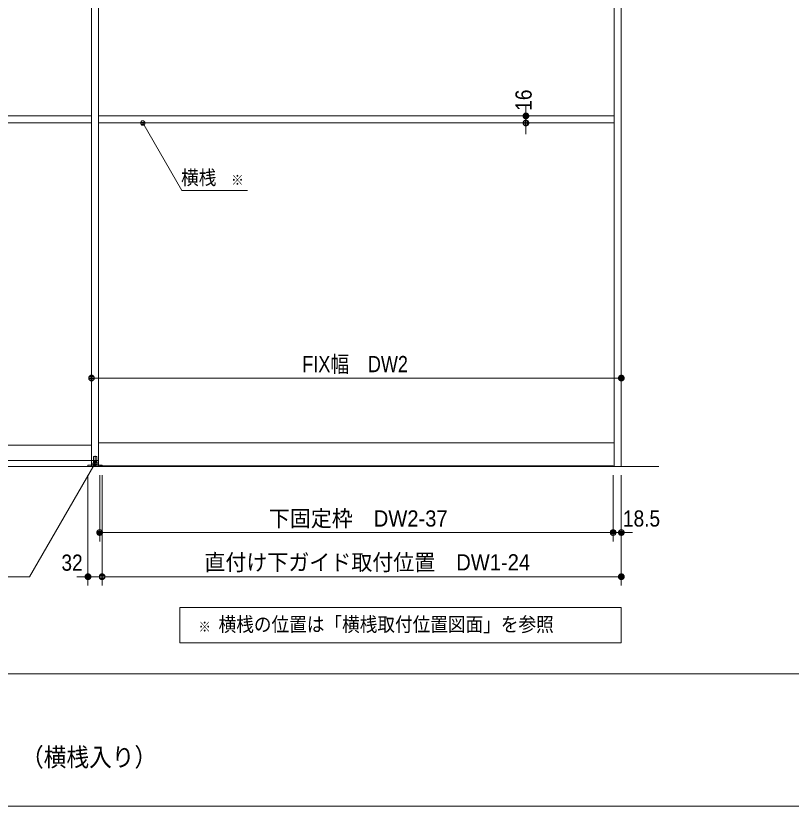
# Model space of a CAD drawing. Units: millimetres, scale not verified. Extents: x -6062 to 6062, y -3045 to 3045.
# Drawn here: x -2591 to -835, y -2770 to -979 of the extents above; entities that cross this region are included whole.
import ezdxf
from ezdxf.enums import TextEntityAlignment as Align

# ---------------------------------------------------------------- set-up
doc = ezdxf.new("R2010")
doc.units = ezdxf.units.MM
doc.header["$LTSCALE"] = 20
for name, color, linetype, lineweight in [('0-0_2寸法-3', 7, 'Continuous', 9), ('0-1_3一般', 7, 'Continuous', 9), ('0-2_1図面枠', 7, 'Continuous', 9), ('0-3_2寸法-1', 7, 'Continuous', 9), ('0-4_0', 7, 'Continuous', 9), ('0-5_2寸法-2', 7, 'Continuous', 9)]:
    doc.layers.add(name, color=color, linetype=linetype, lineweight=lineweight)
doc.styles.add('ＭＳ ゴシック', font='')
doc.styles.add('ＭＳ Ｐゴシック', font='')
doc.styles.get('ＭＳ ゴシック').set_extended_font_data('MS Gothic')
doc.styles.get('ＭＳ Ｐゴシック').set_extended_font_data('MS PGothic')

# ---------------------------------------------------------------- blocks, each defined once
blk = doc.blocks.new('_Dot')
at = {"layer": '0-4_0'}
for p, q in [((-10, 0), (-20, 0)), ((9.78, 2), (-9.78, 2)), ((7.99, 6), (-7.99, 6)), ((9.16, -3.98), (-9.16, -3.98)), ((6, -7.98), (-6, -7.98))]:
    blk.add_line(p, q, dxfattribs=at)
for points in [[(10, 0), (9.92, 1.25), (9.69, 2.49), (9.3, 3.68), (8.76, 4.82), (8.09, 5.88), (7.29, 6.85), (6.37, 7.71), (5.36, 8.44), (4.26, 9.05), (3.09, 9.51), (1.87, 9.82), (0.63, 9.98), (-0.63, 9.98), (-1.87, 9.82), (-3.09, 9.51), (-4.26, 9.05), (-5.36, 8.44), (-6.37, 7.71), (-7.29, 6.85), (-8.09, 5.88), (-8.76, 4.82), (-9.3, 3.68), (-9.69, 2.49), (-9.92, 1.25), (-10, 0), (0, 0)], [(-10, 0), (-9.92, -1.25), (-9.69, -2.49), (-9.3, -3.68), (-8.76, -4.82), (-8.09, -5.88), (-7.29, -6.85), (-6.37, -7.71), (-5.36, -8.44), (-4.26, -9.05), (-3.09, -9.51), (-1.87, -9.82), (-0.63, -9.98), (0.63, -9.98), (1.87, -9.82), (3.09, -9.51), (4.26, -9.05), (5.36, -8.44), (6.37, -7.71), (7.29, -6.85), (8.09, -5.88), (8.76, -4.82), (9.3, -3.68), (9.69, -2.49), (9.92, -1.25), (10, 0), (0, 0)]]:
    blk.add_lwpolyline(points, close=True, dxfattribs=at)
blk = doc.blocks.new('グループ-109')
at = {"layer": '0-1_3一般'}
for p, q in [((11360, 7000), (11360, -40000)), ((13056.5, -40000), (-61863.5, -40000))]:
    blk.add_line(p, q, dxfattribs=at)
blk = doc.blocks.new('グループ-110')
at = {"layer": '0-1_3一般'}
for p, q in [((-12640, 6840), (-12640, -40000)), ((-12320, 6840), (-12320, -40000)), ((11040, -40000), (11040, 6840)), ((11360, -40000), (11360, 6840)), ((-12640, -39740), (-12640, 6100)), ((-12320, -39740), (-12320, 6100)), ((-36000, -24120), (-12640, -24120)), ((-12320, -24120), (11040, -24120)), ((-36000, -24440), (-12640, -24440)), ((-12320, -24440), (11040, -24440)), ((11040, -38940), (-12320, -38940)), ((-12640, -39040), (-36000, -39040)), ((-36320, -39740), (-12320, -39740)), ((-12555, -39800), (-12555, -39560)), ((-12545, -39550), (-12415, -39550)), ((-12480, -40027.8), (-12480, -39520)), ((-12405, -39560), (-12405, -39800)), ((-12642, -40000), (11360, -40000)), ((-12580, -39922), (-12580, -39862)), ((-12520, -39862), (-12580, -39862)), ((-12580, -39922), (-12380, -39922)), ((-12580, -39942), (-12580, -39922)), ((-12160, -39942), (-12580, -39942)), ((-12405, -39800), (-12555, -39800)), ((-12554, -39800), (-12554, -39862)), ((-12554, -39800), (-12406, -39800)), ((-12440, -39862), (-12520, -39862)), ((-12380, -39862), (-12440, -39862)), ((-12406, -39800), (-12406, -39862)), ((-12380, -39922), (-12380, -39862))]:
    blk.add_line(p, q, dxfattribs=at)
for points in [[(-12800, -40000), (-12160, -40000), (-12160, -39942)], [(-12580, -39942), (-12800, -39942), (-12800, -40000)], [(-12580, -39922), (-12380, -39922), (-12380, -39942)]]:
    blk.add_lwpolyline(points, dxfattribs=at)
blk.add_lwpolyline([(10990, -39970), (10990, -40000), (-12270, -40000), (-12270, -39970)], close=True, dxfattribs=at)
for centre, start, end in [((-12545, -39560), 90, 180), ((-12415, -39560), 0, 90)]:
    blk.add_arc(centre, 10, start, end, dxfattribs=at)
blk = doc.blocks.new('グループ-111')
at = {"layer": '0-1_3一般'}
for name in ['グループ-109', 'グループ-110']:
    blk.add_blockref(name, (0, 0), dxfattribs=at)
blk = doc.blocks.new('グループ-121')
at = {"layer": '0-2_1図面枠'}
blk.add_line((-80000, -49400), (80000, -49400), dxfattribs=at)
blk.add_lwpolyline([(-80000, 55400), (80000, 55400), (80000, -55400), (-80000, -55400)], close=True, dxfattribs=at)
blk = doc.blocks.new('図面枠')
at = {"layer": '0-2_1図面枠'}
blk.add_blockref('グループ-121', (0, 0), dxfattribs=at)

msp = doc.modelspace()

# ---------------------------------------------------------------- linework, layer by layer
at = {"layer": '0-0_2寸法-3'}
for p, q in [((-2303.33, -1217.01), (-2303.67, -1217.01)), ((-2303.33, -1217.01), (-2303.67, -1217.01)), ((-2298.61, -1221.01), (-2308.39, -1221.01)), ((-2299.5, -1225.01), (-2307.5, -1225.01)), ((-2406.61, -1992.11), (-2416.39, -1992.11)), ((-2407.5, -1996.11), (-2415.5, -1996.11)), ((-2411.33, -1988.11), (-2411.67, -1988.11)), ((-2411.33, -1988.11), (-2411.67, -1988.11))]:
    msp.add_line(p, q, dxfattribs=at)
for points in [[(-2066.16, -1374.84), (-2215.26, -1374.84), (-2303.5, -1222)], [(-2411.5, -1993.1), (-2559.82, -2250), (-2875.83, -2250)]]:
    msp.add_lwpolyline(points, dxfattribs=at)
msp.add_lwpolyline([(-2219.5, -2320), (-1219.5, -2320), (-1219.5, -2400), (-2219.5, -2400)], close=True, dxfattribs=at)
for centre in [(-2303.5, -1222), (-2303.5, -1222), (-2411.5, -1993.1), (-2411.5, -1993.1)]:
    msp.add_circle(centre, 5.01, dxfattribs=at)
at = {"layer": '0-3_2寸法-1'}
for p, q in [((-2419.5, -1780), (-2419.3, -1780)), ((-1219.5, -1780), (-1219.3, -1780)), ((-1232.21, -1800), (-2406.79, -1800)), ((-2401, -2020), (-2401, -2170)), ((-2395.5, -2020), (-2395.5, -2270)), ((-1238, -2020), (-1238, -2170)), ((-1250.71, -2150), (-2388.29, -2150)), ((-1219.5, -2170), (-1219.5, -2270)), ((-1232.21, -2250), (-2382.79, -2250))]:
    msp.add_line(p, q, dxfattribs=at)
at = {"layer": '0-5_2寸法-2'}
for p, q in [((-1435.5, -1193.29), (-1435.5, -1180.58)), ((-1435.5, -1206), (-1435.5, -1222)), ((-1415.5, -1206), (-1415.3, -1206)), ((-1435.5, -1234.71), (-1435.5, -1247.42)), ((-1415.5, -1222), (-1415.3, -1222)), ((-2427.5, -2020), (-2427.5, -2270)), ((-2395.5, -2020), (-2395.5, -2270)), ((-1238, -2020), (-1238, -2170)), ((-1219.5, -2020), (-1219.5, -2170)), ((-1250.71, -2150), (-1263.42, -2150)), ((-1219.5, -2150), (-1238, -2150)), ((-1206.79, -2150), (-1194.08, -2150)), ((-2440.21, -2250), (-2452.92, -2250)), ((-2427.5, -2250), (-2395.5, -2250)), ((-2382.79, -2250), (-2370.08, -2250))]:
    msp.add_line(p, q, dxfattribs=at)

# ---------------------------------------------------------------- block references
at = {"layer": '0-1_3一般', "xscale": 0.05, "yscale": 0.05}
msp.add_blockref('グループ-111', (-1787.5, 0), dxfattribs=at)
at = {"layer": '0-2_1図面枠', "xscale": 0.05, "yscale": 0.05}
msp.add_blockref('図面枠', (-1787.5, 0), dxfattribs=at)
at = {"layer": '0-3_2寸法-1', "xscale": 0.6356201, "yscale": 0.6356201, "rotation": 180}
for p in [(-2419.5, -1800), (-2401, -2150), (-2395.5, -2250)]:
    msp.add_blockref('_Dot', p, dxfattribs=at)
at = {"layer": '0-3_2寸法-1', "xscale": 0.6356201, "yscale": 0.6356201}
for p in [(-1219.5, -1800), (-1238, -2150), (-1219.5, -2250)]:
    msp.add_blockref('_Dot', p, dxfattribs=at)
at = {"layer": '0-5_2寸法-2', "xscale": 0.6356201, "yscale": 0.6356201}
for p, rotation in [((-1435.5, -1206), 270), ((-1435.5, -1222), 90), ((-1219.5, -2150), 180), ((-2395.5, -2250), 180)]:
    msp.add_blockref('_Dot', p, dxfattribs=dict(at, rotation=rotation))
for p in [(-1238, -2150), (-2427.5, -2250)]:
    msp.add_blockref('_Dot', p, dxfattribs=at)

# ---------------------------------------------------------------- texts
at = {"layer": '0-0_2寸法-3', "style": 'ＭＳ ゴシック', "width": 0.9}
for s, height, p in [('横桟', 32.55, (-2216.61, -1371.66)), ('※', 23.31, (-2103.26, -1369.88)), ('横桟の位置は「横桟取付位置図面」を参照', 32.55, (-2131.68, -2384.03)), ('※', 23.31, (-2177.52, -2382.25))]:
    msp.add_text(s, height=height, dxfattribs=at).set_placement(p, align=Align.BOTTOM_LEFT)
at = {"layer": '0-2_1図面枠', "style": 'ＭＳ ゴシック', "width": 0.9}
msp.add_text('（横桟入り）', height=41.84, dxfattribs=at).set_placement((-2579.18, -2692.37), align=Align.BOTTOM_LEFT)
at = {"layer": '0-3_2寸法-1', "style": 'ＭＳ Ｐゴシック'}
for s, width, p in [('FIX幅\u3000DW2', 0.85, (-1942, -1797.65)), ('下固定枠\u3000DW2-37', 0.95, (-2017.87, -2147.47)), ('直付け下ガイド取付位置\u3000DW1-24', 0.95, (-2163.88, -2246.79))]:
    msp.add_text(s, height=36.69, dxfattribs=dict(at, width=width)).set_placement(p, align=Align.BOTTOM_LEFT)
at = {"layer": '0-5_2寸法-2', "style": 'ＭＳ Ｐゴシック', "width": 0.9}
msp.add_text('16', height=36.66, rotation=90, dxfattribs=at).set_placement((-1411.53, -1194.33), align=Align.BOTTOM_LEFT)
for s, height, p in [('18.5', 36.69, (-1215.71, -2147.52)), ('32', 36.66, (-2487.59, -2247.52))]:
    msp.add_text(s, height=height, dxfattribs=at).set_placement(p, align=Align.BOTTOM_LEFT)

doc.saveas('drawing.dxf')
